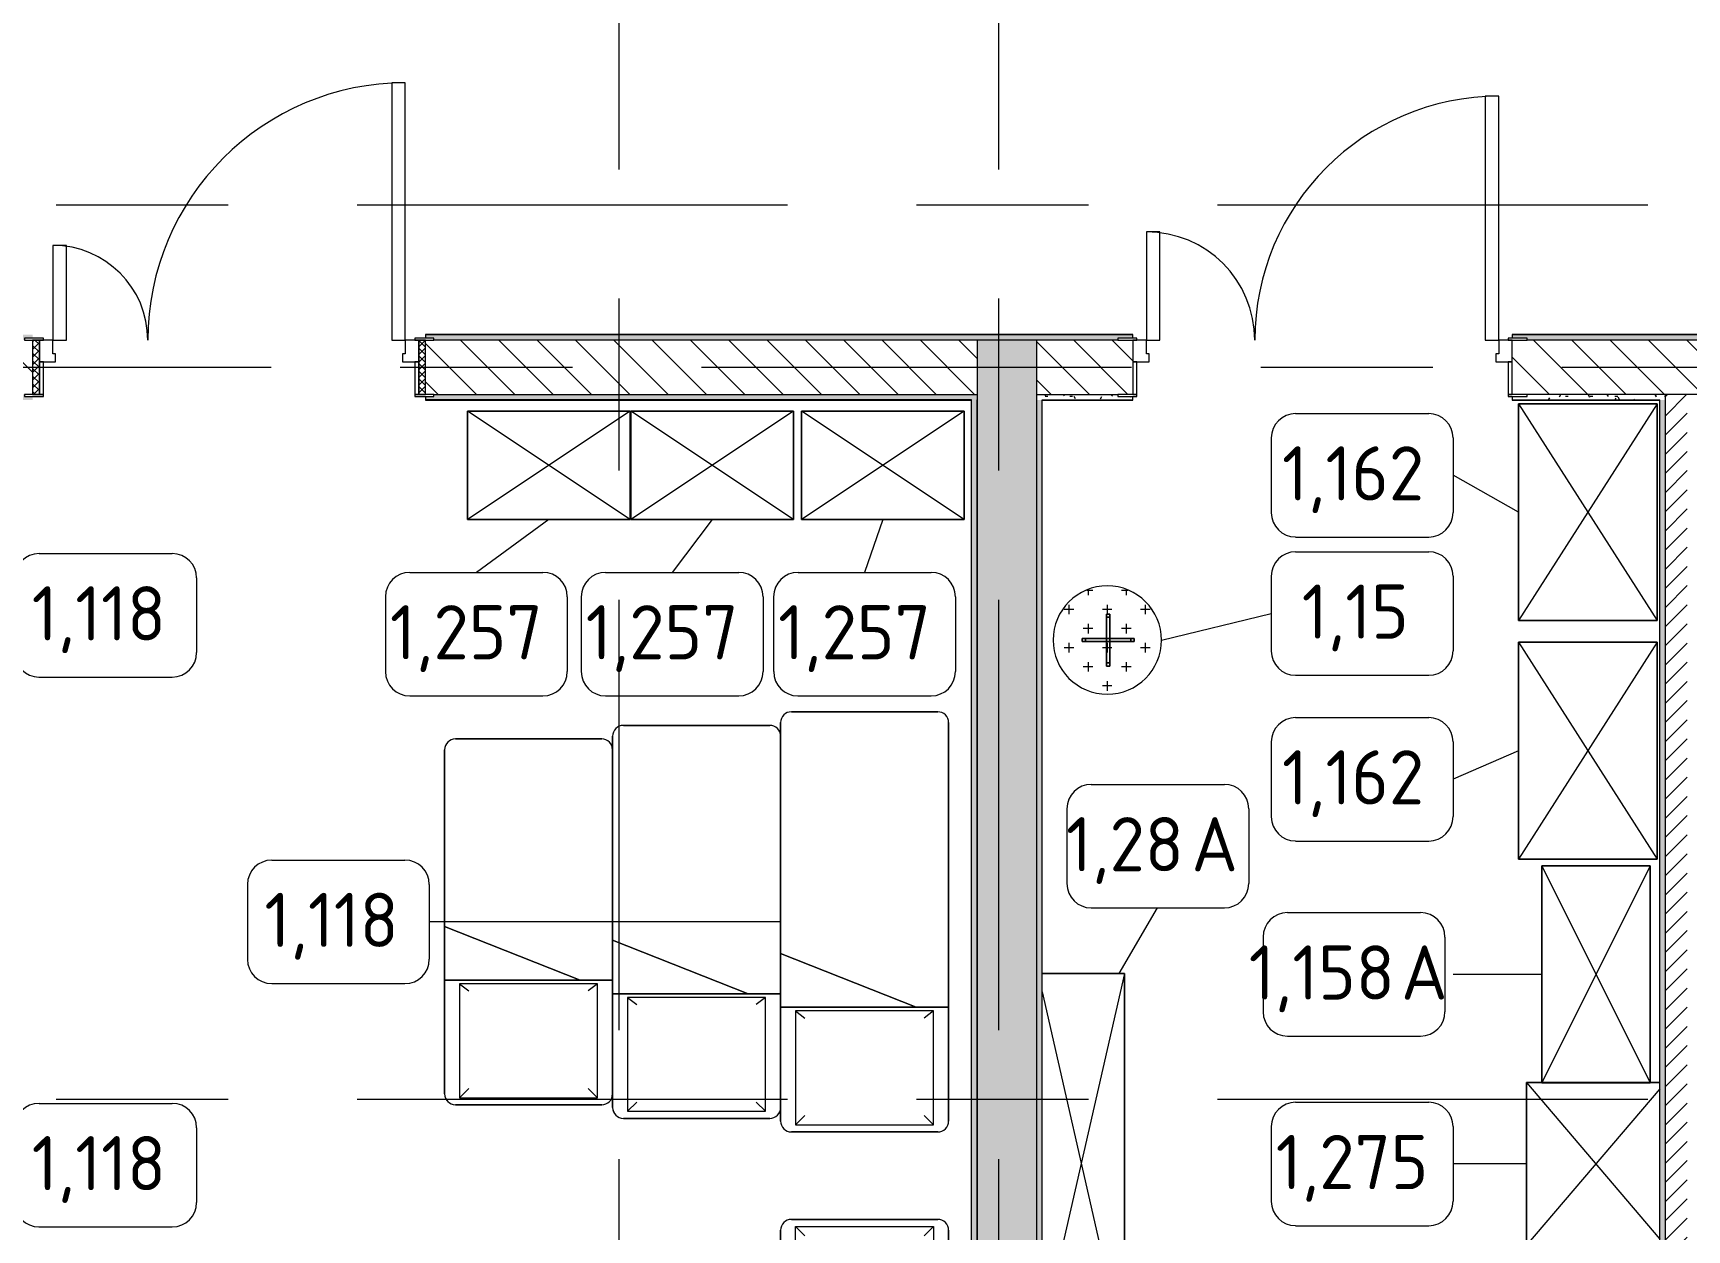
# Model space of a CAD drawing. Header units: millimetres. Extents: x 957 to 67880, y -2706 to 27400.
# Drawn here: x 46117 to 52220, y 7317 to 11733 of the extents above; entities that cross this region are included whole.
import ezdxf

# ---------------------------------------------------------------- set-up
doc = ezdxf.new("R2010")
doc.units = ezdxf.units.MM
doc.linetypes.add('Осевая', pattern=[3175, 635, -476.25, 1587.5, -476.25])
for name, color, linetype, lineweight in [('A-DOOR', 7, 'Continuous', 9), ('A-DOOR-FRAM-2', 7, 'Continuous', 9), ('A-WALL', 7, 'Continuous', 9), ('I-FURN', 7, 'Continuous', 9), ('I-FURN-IDEN', 7, 'Continuous', 9), ('I-WALL', 7, 'Continuous', 9), ('Оси-2', 7, 'Осевая', 9)]:
    doc.layers.add(name, color=color, linetype=linetype, lineweight=lineweight)
for name, color, linetype, lineweight, true_color in [('A-DOOR-1', 7, 'Continuous', 9, 0xc0c0c0), ('A-DOOR-FRAM-1', 7, 'Continuous', 9, 0xc0c0c0), ('A-WALL-1', 9, 'Continuous', 9, 0x808080), ('A-WALL-FNSH-1', 9, 'Continuous', 9, 0x808080), ('I-FURN-1', 9, 'Continuous', 9, 0x808080)]:
    doc.layers.add(name, color=color, linetype=linetype, lineweight=lineweight, true_color=true_color)
doc.styles.add('GOST Common_4', font='GOST_Common.ttf', dxfattribs={"height": 200})
pattern_1 = [(135, (-57529.54, 0), (-70.71068, -70.71068), [])]
pattern_2 = [(0, (-57529.542, 0), (121.92, 30.48), [10.058, -81.382, 10.058, -81.382, -487.68]), (0, (-57529.542, 0), (121.92, 30.48), [-182.88, 10.058, -172.822, 10.058, -81.382, -213.36]), (0, (-57529.542, 0), (121.92, 30.48), [-457.2, 10.058, -50.902, 10.058, -142.342]), (120, (-57483.822, 15.24), (-87.356454, 90.345817), [10.058, -81.382, 10.058, -81.382, -487.68]), (120, (-57483.822, 15.24), (-87.356454, 90.345817), [-182.88, 10.058, -172.822, 10.058, -81.382, -213.36]), (120, (-57483.822, 15.24), (-87.356454, 90.345817), [-457.2, 10.058, -50.902, 10.058, -142.342]), (240, (-57468.582, 76.2), (-34.563546, -120.825817), [10.058, -81.382, 10.058, -81.382, -487.68]), (240, (-57468.582, 76.2), (-34.563546, -120.825817), [-182.88, 10.058, -172.822, 10.058, -81.382, -213.36]), (240, (-57468.582, 76.2), (-34.563546, -120.825817), [-457.2, 10.058, -50.902, 10.058, -142.342])]

# ---------------------------------------------------------------- blocks, each defined once
blk = doc.blocks.new('110_Дверь_СКБ_2Ст - Д-2а_л_ Из коридора на лестницу-32216062-План расстановки мебели и оборудования 3 этажа в осях 23-33')
at = {"layer": 'A-DOOR-1'}
for p, q in [((662.5, 1000), (612.5, 1000)), ((612.5, 1000), (612.5, 100)), ((662.5, 100), (662.5, 1000)), ((-637.5, 500), (-637.5, 100)), ((-587.5, 500), (-637.5, 500)), ((-587.5, 100), (-587.5, 500)), ((-637.5, 100), (-587.5, 100)), ((612.5, 100), (662.5, 100))]:
    blk.add_line(p, q, dxfattribs=at)
for centre, radius, start, end in [((662.5, 100), 900, 90, 180), ((-637.5, 100), 400, 360, 90)]:
    blk.add_arc(centre, radius, start, end, dxfattribs=at)
at = {"layer": 'A-DOOR-FRAM-1'}
for p, q in [((-672.5, 108), (-742.5, 108)), ((-742.5, 108), (-742.5, 100)), ((-742.5, 100), (-672.5, 100)), ((-637.5, 100), (-687.5, 100)), ((-687.5, 100), (-687.5, 20)), ((-672.5, 100), (-672.5, 108)), ((-637.5, 50), (-637.5, 100)), ((662.5, 100), (662.5, 50)), ((712.5, 100), (662.5, 100)), ((767.5, 108), (697.5, 108)), ((697.5, 108), (697.5, 100)), ((697.5, 100), (767.5, 100)), ((712.5, 20), (712.5, 100)), ((767.5, 100), (767.5, 108)), ((-687.5, 20), (-627.5, 20)), ((-672.5, 20), (-687.5, 20)), ((-687.5, 20), (-687.5, -100)), ((-672.5, -100), (-672.5, 20)), ((-627.5, 50), (-637.5, 50)), ((-627.5, 20), (-627.5, 50)), ((662.5, 50), (652.5, 50)), ((652.5, 50), (652.5, 20)), ((652.5, 20), (712.5, 20)), ((712.5, 20), (697.5, 20)), ((697.5, 20), (697.5, -100)), ((712.5, -100), (712.5, 20)), ((-672.5, -100), (-742.5, -100)), ((-742.5, -100), (-742.5, -108)), ((-742.5, -108), (-672.5, -108)), ((-687.5, -100), (-672.5, -100)), ((-672.5, -108), (-672.5, -100)), ((697.5, -100), (712.5, -100)), ((767.5, -100), (697.5, -100)), ((697.5, -100), (697.5, -108)), ((697.5, -108), (767.5, -108)), ((767.5, -108), (767.5, -100))]:
    blk.add_line(p, q, dxfattribs=at)
blk = doc.blocks.new('110_Дверь_СКБ_2Ст - Д-6_л__ ДОО_Дв_1450x2100h_Дверь из раздевальной в коридор-25835678-План расстановки мебели и оборудования 3 этажа в осях 23-33')
at = {"layer": 'A-DOOR'}
h = blk.add_hatch(dxfattribs=at)
h.set_pattern_fill('FP_18', color=256, style=0, pattern_type=2)
h.set_pattern_definition([(135, (1576.41, 164.685), (-14.14214, -14.14214), []), (225, (1576.41, 164.685), (14.14214, -14.14214), [])])
h.paths.add_polyline_path([(712.5, -100), (737.5, -100), (737.5, 100), (712.5, 99.8), (712.5, -99.8)])
at = {"layer": 'A-DOOR-FRAM-2'}
h = blk.add_hatch(dxfattribs=at)
h.set_pattern_fill('FP_19', color=256, style=0, pattern_type=2)
h.set_pattern_definition([(45, (-546.384, 164.685), (-14.1421, 14.1421), []), (135, (-546.384, 164.685), (-14.1421, -14.1421), [])])
h.paths.add_polyline_path([(-712.5, -100), (-687.5, -99.8), (-687.5, 100), (-712.5, 100)])
at = {"layer": 'A-DOOR-1'}
for p, q in [((662.5, 1050), (612.5, 1050)), ((612.5, 1050), (612.5, 100)), ((662.5, 100), (662.5, 1050)), ((-637.5, 450), (-637.5, 100)), ((-587.5, 450), (-637.5, 450)), ((-587.5, 100), (-587.5, 450)), ((-637.5, 100), (-587.5, 100)), ((612.5, 100), (662.5, 100))]:
    blk.add_line(p, q, dxfattribs=at)
for centre, radius, start, end in [((662.5, 100), 950, 90, 180), ((-637.5, 100), 350, 360, 90)]:
    blk.add_arc(centre, radius, start, end, dxfattribs=at)
at = {"layer": 'A-DOOR-FRAM-1'}
for p, q in [((-672.5, 108), (-742.5, 108)), ((-742.5, 108), (-742.5, 100)), ((-742.5, 100), (-672.5, 100)), ((-687.5, 100), (-712.5, 100)), ((-712.5, 100), (-712.5, -100)), ((-637.5, 100), (-687.5, 100)), ((-687.5, 100), (-687.5, 20)), ((-687.5, -100), (-687.5, 100)), ((-672.5, 100), (-672.5, 108)), ((-637.5, 50), (-637.5, 100)), ((662.5, 100), (662.5, 50)), ((712.5, 100), (662.5, 100)), ((767.5, 108), (697.5, 108)), ((697.5, 108), (697.5, 100)), ((697.5, 100), (767.5, 100)), ((712.5, 20), (712.5, 100)), ((737.5, 100), (712.5, 100)), ((712.5, 100), (712.5, -100)), ((737.5, -100), (737.5, 100)), ((767.5, 100), (767.5, 108)), ((-687.5, 20), (-627.5, 20)), ((-672.5, 20), (-687.5, 20)), ((-687.5, 20), (-687.5, -100)), ((-672.5, -100), (-672.5, 20)), ((-627.5, 50), (-637.5, 50)), ((-627.5, 20), (-627.5, 50)), ((662.5, 50), (652.5, 50)), ((652.5, 50), (652.5, 20)), ((652.5, 20), (712.5, 20)), ((712.5, 20), (697.5, 20)), ((697.5, 20), (697.5, -100)), ((712.5, -100), (712.5, 20)), ((-672.5, -100), (-742.5, -100)), ((-742.5, -100), (-742.5, -108)), ((-742.5, -108), (-672.5, -108)), ((-712.5, -100), (-687.5, -100)), ((-687.5, -100), (-672.5, -100)), ((-672.5, -108), (-672.5, -100)), ((697.5, -100), (712.5, -100)), ((767.5, -100), (697.5, -100)), ((697.5, -100), (697.5, -108)), ((697.5, -108), (767.5, -108)), ((712.5, -100), (737.5, -100)), ((767.5, -108), (767.5, -100))]:
    blk.add_line(p, q, dxfattribs=at)
blk = doc.blocks.new('Шкаф параметрический - 1_28А-V73-План расстановки мебели и оборудования 3 этажа в осях 23-33')
at = {"layer": 'I-FURN-1'}
for p, q in [((0, 320), (1331.6, 15.6)), ((1400, 320), (0, 320)), ((0, 320), (0, 15.6)), ((0, 15.6), (0, 320)), ((0, 320), (1400, 320)), ((68.4, 15.6), (1400, 320)), ((1400, 15.6), (1400, 320)), ((1400, 320), (1400, 15.6))]:
    blk.add_line(p, q, dxfattribs=at)
blk = doc.blocks.new('Шкаф параметрический - 1_162-25590071-План расстановки мебели и оборудования 3 этажа в осях 23-33')
at = {"layer": 'I-FURN-1'}
for p, q in [((0, 0), (800, -512)), ((0, -512), (800, 0)), ((800, 0), (0, 0)), ((0, 0), (0, -512)), ((0, -512), (0, 0)), ((0, 0), (800, 0)), ((800, -512), (800, 0)), ((800, 0), (800, -512)), ((0, -512), (800, -512)), ((800, -512), (0, -512))]:
    blk.add_line(p, q, dxfattribs=at)
blk = doc.blocks.new('Шкаф параметрический - 1_158А-25590435-План расстановки мебели и оборудования 3 этажа в осях 23-33')
at = {"layer": 'I-FURN-1'}
for p, q in [((0, 0), (800, -400)), ((0, -400), (800, 0)), ((800, 0), (0, 0)), ((0, 0), (0, -400)), ((0, -400), (0, 0)), ((0, 0), (799.3, 0)), ((800, -400), (800, 0)), ((800, 0), (800, -400)), ((0, -400), (800, -400)), ((799.3, -400), (0, -400))]:
    blk.add_line(p, q, dxfattribs=at)
blk = doc.blocks.new('Шкаф параметрический - 1_275-25590729-План расстановки мебели и оборудования 3 этажа в осях 23-33')
at = {"layer": 'I-FURN-1'}
for p, q in [((0, -512), (577.3, -19.4)), ((0, -19.4), (0, -55.3)), ((0, -55.3), (0, -19.4)), ((0, -55.3), (0, -455.3)), ((0, -455.3), (0, -55.3)), ((22.7, -19.4), (600, -512)), ((600, -512), (600, -19.4)), ((600, -19.4), (600, -512)), ((0, -455.3), (0, -512)), ((0, -512), (0, -455.3)), ((0, -512), (600, -512)), ((600, -512), (0, -512))]:
    blk.add_line(p, q, dxfattribs=at)
blk = doc.blocks.new('вешалка - 1_15-25608323-План расстановки мебели и оборудования 3 этажа в осях 23-33')
at = {"layer": 'I-FURN'}
h = blk.add_hatch(dxfattribs=at)
h.set_pattern_fill('FP_36', color=256, style=0, pattern_type=2)
h.set_pattern_definition([(0, (-107610.81, -9493.82), (70.485, 70.485), [35.242, -105.727]), (90, (-107593.19, -9511.44), (-70.485, 70.485), [35.242, -105.727])])
h.paths.add_polyline_path([(24.1, -198.5), (70.9, -187), (113.6, -164.6), (149.7, -132.6), (177.1, -92.9), (194.2, -47.9), (200, 0), (194.2, 47.9), (177.1, 92.9), (149.7, 132.6), (113.6, 164.6), (70.9, 187), (24.1, 198.5), (-24.1, 198.5), (-70.9, 187), (-113.6, 164.6), (-149.7, 132.6), (-177.1, 92.9), (-194.2, 47.9), (-200, 0), (-194.2, -47.9), (-176.3, -94.1), (-149.7, -132.6), (-113.6, -164.6), (-70.9, -187), (-24.1, -198.5)])
at = {"layer": 'I-FURN-1'}
for p, q in [((9, 96), (-3, 96)), ((-3, 96), (-3, 84)), ((-3, 84), (-3, 96)), ((-3, 96), (9, 96)), ((9, 96), (-3, 96)), ((-3, 96), (-3, 84)), ((-3, 84), (-3, 96)), ((-3, 96), (9, 96)), ((-3, 84), (9, 84)), ((9, 84), (-3, 84)), ((-3, 84), (-3, 6)), ((-3, 6), (-3, 84)), ((9, 84), (9, 96)), ((9, 96), (9, 84)), ((9, 84), (9, 96)), ((9, 96), (9, 84)), ((9, 6), (9, 84)), ((9, 84), (9, 6)), ((-81, 6), (-93, 6)), ((-93, 6), (-93, -6)), ((-93, -6), (-93, 6)), ((-93, 6), (-81, 6)), ((-81, 6), (-93, 6)), ((-93, 6), (-93, -6)), ((-93, -6), (-93, 6)), ((-93, 6), (-81, 6)), ((-81, -6), (-81, 6)), ((-81, 6), (-81, -6)), ((-3, 6), (-81, 6)), ((-81, 6), (-3, 6)), ((9, 6), (-3, 6)), ((-3, 6), (-3, -6)), ((-3, -6), (-3, 6)), ((-3, 6), (9, 6)), ((87, 6), (9, 6)), ((9, 6), (87, 6)), ((9, -6), (9, 6)), ((9, 6), (9, -6)), ((87, 6), (87, -6)), ((99, 6), (87, 6)), ((87, 6), (99, 6)), ((87, -6), (87, 6)), ((99, 6), (87, 6)), ((87, 6), (99, 6)), ((99, -6), (99, 6)), ((99, 6), (99, -6)), ((99, -6), (99, 6)), ((99, 6), (99, -6)), ((-93, -6), (-81, -6)), ((-81, -6), (-93, -6)), ((-93, -6), (-81, -6)), ((-81, -6), (-93, -6)), ((-81, -6), (-3, -6)), ((-3, -6), (-81, -6)), ((-3, -6), (-3, -84)), ((-3, -84), (-3, -6)), ((-3, -6), (9, -6)), ((9, -6), (-3, -6)), ((9, -84), (9, -6)), ((9, -6), (87, -6)), ((87, -6), (9, -6)), ((9, -6), (9, -84)), ((87, -6), (99, -6)), ((99, -6), (87, -6)), ((87, -6), (99, -6)), ((99, -6), (87, -6)), ((9, -84), (-3, -84)), ((-3, -84), (-3, -96)), ((-3, -96), (-3, -84)), ((-3, -84), (9, -84)), ((-3, -84), (-3, -96)), ((-3, -96), (-3, -84)), ((-3, -96), (9, -96)), ((9, -96), (-3, -96)), ((-3, -96), (9, -96)), ((9, -96), (-3, -96)), ((9, -96), (9, -84)), ((9, -84), (9, -96)), ((9, -96), (9, -84)), ((9, -84), (9, -96))]:
    blk.add_line(p, q, dxfattribs=at)
for start, end in [(360, 180), (0, 180), (180, 360), (180, 0)]:
    blk.add_arc((0, 0), 200, start, end, dxfattribs=at)
blk = doc.blocks.new('Шкаф параметрический - 1_257-V54-План расстановки мебели и оборудования 3 этажа в осях 23-33')
at = {"layer": 'I-FURN-1'}
for p, q in [((0, 0), (600, 400)), ((0, 400), (600, 0)), ((600, 400), (0, 400)), ((0, 400), (0, 0)), ((0, 0), (0, 400)), ((0, 400), (600, 400)), ((600, 0), (600, 400)), ((600, 400), (600, 0)), ((0, 0), (600, 0)), ((600, 0), (0, 0))]:
    blk.add_line(p, q, dxfattribs=at)
blk = doc.blocks.new('Bed - Small Sizes - 1_118-V110-План расстановки мебели и оборудования 3 этажа в осях 23-33')
at = {"layer": 'I-FURN-1'}
for p, q in [((247.3, 1550), (-292.7, 1550)), ((-292.7, 1550), (247.3, 1550)), ((-332.7, 1510), (-332.7, 460)), ((-332.7, 460), (-332.7, 1510)), ((287.3, 657.7), (287.3, 1510)), ((287.3, 1510), (287.3, 1460)), ((287.3, 1460), (287.3, 657.7)), ((287.3, 657.7), (-212.7, 460)), ((-212.7, 460), (287.3, 657.7)), ((-212.7, 460), (287.3, 657.7)), ((287.3, 460), (287.3, 657.7)), ((287.3, 657.7), (287.3, 510)), ((287.3, 510), (287.3, 657.7)), ((287.3, 657.7), (287.3, 510)), ((287.3, 510), (287.3, 460)), ((287.3, 90), (287.3, 510)), ((287.3, 510), (287.3, 90)), ((-212.7, 460), (-332.7, 460)), ((-332.7, 460), (-332.7, 40)), ((-332.7, 40), (-332.7, 460)), ((-332.7, 460), (-212.7, 460)), ((-332.7, 460), (-332.7, 40)), ((-332.7, 40), (-332.7, 460)), ((-332.7, 460), (-212.7, 460)), ((-277.5, 446.2), (-242.7, 420)), ((-277.5, 26.2), (-277.5, 446.2)), ((-277.5, 446.2), (232.5, 446.2)), ((-277.5, 446.2), (232.5, 446.2)), ((-277.5, 26.2), (-277.5, 446.2)), ((287.3, 460), (-212.7, 460)), ((-212.7, 460), (287.3, 460)), ((-212.7, 460), (287.3, 460)), ((287.3, 460), (-212.7, 460)), ((-212.7, 460), (287.3, 460)), ((232.5, 446.2), (197.3, 420)), ((232.5, 446.2), (232.5, 26.2)), ((232.5, 446.2), (232.5, 26.2)), ((287.3, 40), (287.3, 460)), ((287.3, 460), (287.3, 90)), ((287.3, 90), (287.3, 40)), ((287.3, 40), (287.3, 90)), ((287.3, 90), (287.3, 40)), ((-292.7, 0), (247.3, 0)), ((247.3, 0), (-292.7, 0)), ((-277.5, 26.2), (-242.7, 60)), ((232.5, 26.2), (-277.5, 26.2)), ((232.5, 26.2), (-277.5, 26.2)), ((232.5, 26.2), (197.3, 60)), ((-292.7, 0), (247.3, 0)), ((247.3, 0), (-292.7, 0))]:
    blk.add_line(p, q, dxfattribs=at)
for centre, start, end in [((-292.7, 1510), 90, 180), ((-292.7, 1510), 90, 180), ((247.3, 1510), 360, 90), ((247.3, 1510), 0, 90), ((-292.7, 40), 180, 270), ((-292.7, 40), 180, 270), ((-292.7, 40), 180, 270), ((-292.7, 40), 180, 270), ((247.3, 40), 270, 360), ((247.3, 40), 270, 0), ((247.3, 40), 270, 360), ((247.3, 40), 270, 360)]:
    blk.add_arc(centre, 40, start, end, dxfattribs=at)
blk = doc.blocks.new('Bed - Small Sizes - 1_118-V113-План расстановки мебели и оборудования 3 этажа в осях 23-33')
at = {"layer": 'I-FURN-1'}
for p, q in [((247.3, 0), (-292.7, 0)), ((-292.7, 0), (247.3, 0)), ((247.3, 0), (-292.7, 0)), ((-292.7, 0), (247.3, 0)), ((-332.7, -40), (-332.7, -460)), ((-332.7, -460), (-332.7, -40)), ((-332.7, -40), (-332.7, -460)), ((-332.7, -460), (-332.7, -40)), ((-277.5, -26.2), (-242.7, -60)), ((232.5, -26.2), (-277.5, -26.2)), ((-277.5, -26.2), (-277.5, -446.2)), ((232.5, -26.2), (-277.5, -26.2)), ((-277.5, -26.2), (-277.5, -446.2)), ((232.5, -26.2), (197.3, -60)), ((232.5, -446.2), (232.5, -26.2)), ((232.5, -446.2), (232.5, -26.2)), ((287.3, -460), (287.3, -40)), ((287.3, -40), (287.3, -90)), ((287.3, -90), (287.3, -40)), ((287.3, -40), (287.3, -90)), ((287.3, -90), (287.3, -460)), ((287.3, -510), (287.3, -90)), ((287.3, -90), (287.3, -510)), ((-277.5, -446.2), (-242.7, -420)), ((232.5, -446.2), (197.3, -420)), ((-332.7, -460), (-212.7, -460)), ((-212.7, -460), (-332.7, -460)), ((-332.7, -460), (-332.7, -1510)), ((-332.7, -1510), (-332.7, -460)), ((-332.7, -460), (-212.7, -460)), ((-277.5, -446.2), (232.5, -446.2)), ((-277.5, -446.2), (232.5, -446.2)), ((-212.7, -460), (287.3, -460)), ((287.3, -460), (-212.7, -460)), ((287.3, -460), (-212.7, -460)), ((-212.7, -460), (287.3, -657.7)), ((287.3, -657.7), (-212.7, -460)), ((-212.7, -460), (287.3, -460)), ((-212.7, -460), (287.3, -657.7)), ((-212.7, -460), (287.3, -460)), ((287.3, -657.7), (287.3, -460)), ((287.3, -460), (287.3, -510)), ((287.3, -510), (287.3, -657.7)), ((287.3, -657.7), (287.3, -510)), ((287.3, -510), (287.3, -657.7)), ((287.3, -1510), (287.3, -657.7)), ((287.3, -657.7), (287.3, -1460)), ((287.3, -1460), (287.3, -1510)), ((-292.7, -1550), (247.3, -1550)), ((247.3, -1550), (-292.7, -1550))]:
    blk.add_line(p, q, dxfattribs=at)
for centre, start, end in [((-292.7, -40), 90, 180), ((-292.7, -40), 90, 180), ((247.3, -40), 360, 90), ((247.3, -40), 0, 90), ((-292.7, -40), 90, 180), ((-292.7, -40), 90, 180), ((247.3, -40), 0, 90), ((247.3, -40), 0, 90), ((-292.7, -1510), 180, 270), ((-292.7, -1510), 180, 270), ((247.3, -1510), 270, 360), ((247.3, -1510), 270, 0)]:
    blk.add_arc(centre, 40, start, end, dxfattribs=at)
blk = doc.blocks.new('Bed - Small Sizes - Single 5-V109-План расстановки мебели и оборудования 3 этажа в осях 23-33')
at = {"layer": 'I-FURN-1'}
for p, q in [((247.3, 0), (-292.7, 0)), ((-292.7, 0), (247.3, 0)), ((247.3, 0), (-292.7, 0)), ((-292.7, 0), (247.3, 0)), ((-332.7, -40), (-332.7, -410)), ((-332.7, -460), (-332.7, -40)), ((-332.7, -40), (-332.7, -460)), ((-332.7, -460), (-332.7, -40)), ((-277.5, -26.2), (-242.7, -60)), ((232.5, -26.2), (-277.5, -26.2)), ((-277.5, -26.2), (-277.5, -446.2)), ((232.5, -26.2), (-277.5, -26.2)), ((-277.5, -26.2), (-277.5, -446.2)), ((232.5, -26.2), (197.3, -60)), ((232.5, -446.2), (232.5, -26.2)), ((232.5, -446.2), (232.5, -26.2)), ((287.3, -460), (287.3, -40)), ((287.3, -40), (287.3, -90)), ((287.3, -90), (287.3, -40)), ((287.3, -40), (287.3, -90)), ((287.3, -90), (287.3, -460)), ((287.3, -510), (287.3, -90)), ((287.3, -90), (287.3, -510)), ((-332.7, -410), (-332.7, -460)), ((-277.5, -446.2), (-242.7, -420)), ((232.5, -446.2), (197.3, -420)), ((-332.7, -460), (-212.7, -460)), ((-212.7, -460), (-332.7, -460)), ((-332.7, -460), (-332.7, -607.7)), ((-332.7, -607.7), (-332.7, -460)), ((-332.7, -460), (-212.7, -460)), ((-277.5, -446.2), (232.5, -446.2)), ((-277.5, -446.2), (232.5, -446.2)), ((-212.7, -460), (287.3, -460)), ((287.3, -460), (-212.7, -460)), ((287.3, -460), (-212.7, -460)), ((-212.7, -460), (287.3, -657.7)), ((287.3, -657.7), (-212.7, -460)), ((-212.7, -460), (287.3, -460)), ((-212.7, -460), (287.3, -657.7)), ((-212.7, -460), (287.3, -460)), ((287.3, -657.7), (287.3, -460)), ((287.3, -460), (287.3, -510)), ((287.3, -510), (287.3, -657.7)), ((287.3, -657.7), (287.3, -510)), ((287.3, -510), (287.3, -657.7)), ((-332.7, -607.7), (-332.7, -1410)), ((-332.7, -1410), (-332.7, -607.7)), ((287.3, -1410), (287.3, -657.7)), ((287.3, -657.7), (287.3, -1360)), ((287.3, -1360), (287.3, -1410)), ((-292.7, -1450), (247.3, -1450)), ((247.3, -1450), (-292.7, -1450))]:
    blk.add_line(p, q, dxfattribs=at)
for centre, start, end in [((-292.7, -40), 90, 180), ((-292.7, -40), 90, 180), ((247.3, -40), 360, 90), ((247.3, -40), 0, 90), ((-292.7, -40), 90, 180), ((-292.7, -40), 90, 180), ((247.3, -40), 0, 90), ((247.3, -40), 0, 90), ((-292.7, -1410), 180, 270), ((-292.7, -1410), 180, 270), ((247.3, -1410), 270, 0), ((247.3, -1410), 270, 0)]:
    blk.add_arc(centre, 40, start, end, dxfattribs=at)
blk = doc.blocks.new('Bed - Small Sizes - Single 6-V65-План расстановки мебели и оборудования 3 этажа в осях 23-33')
at = {"layer": 'I-FURN-1'}
for p, q in [((247.3, 0), (-292.7, 0)), ((-292.7, 0), (247.3, 0)), ((247.3, 0), (-292.7, 0)), ((-292.7, 0), (247.3, 0)), ((-332.7, -40), (-332.7, -410)), ((-332.7, -460), (-332.7, -40)), ((-332.7, -40), (-332.7, -460)), ((-332.7, -460), (-332.7, -40)), ((-277.5, -26.2), (-242.7, -60)), ((232.5, -26.2), (-277.5, -26.2)), ((-277.5, -26.2), (-277.5, -446.2)), ((232.5, -26.2), (-277.5, -26.2)), ((-277.5, -26.2), (-277.5, -446.2)), ((232.5, -26.2), (197.3, -60)), ((232.5, -446.2), (232.5, -26.2)), ((232.5, -446.2), (232.5, -26.2)), ((287.3, -460), (287.3, -40)), ((287.3, -40), (287.3, -460)), ((287.3, -657.7), (287.3, -40)), ((287.3, -40), (287.3, -657.7)), ((-332.7, -410), (-332.7, -460)), ((-277.5, -446.2), (-242.7, -420)), ((232.5, -446.2), (197.3, -420)), ((-332.7, -460), (-212.7, -460)), ((-212.7, -460), (-332.7, -460)), ((-332.7, -460), (-332.7, -607.7)), ((-332.7, -607.7), (-332.7, -460)), ((-332.7, -460), (-212.7, -460)), ((-277.5, -446.2), (232.5, -446.2)), ((-277.5, -446.2), (232.5, -446.2)), ((-212.7, -460), (287.3, -460)), ((287.3, -460), (-212.7, -460)), ((287.3, -460), (-212.7, -460)), ((-212.7, -460), (287.3, -657.7)), ((287.3, -657.7), (-212.7, -460)), ((-212.7, -460), (287.3, -460)), ((-212.7, -460), (287.3, -657.7)), ((-212.7, -460), (287.3, -460)), ((287.3, -657.7), (287.3, -460)), ((287.3, -460), (287.3, -657.7)), ((-332.7, -607.7), (-332.7, -1310)), ((-332.7, -1310), (-332.7, -607.7)), ((287.3, -1310), (287.3, -657.7)), ((287.3, -657.7), (287.3, -1310)), ((-292.7, -1350), (247.3, -1350)), ((247.3, -1350), (-292.7, -1350))]:
    blk.add_line(p, q, dxfattribs=at)
for centre, start, end in [((-292.7, -40), 90, 180), ((-292.7, -40), 90, 180), ((247.3, -40), 360, 90), ((247.3, -40), 0, 90), ((-292.7, -40), 90, 180), ((-292.7, -40), 90, 180), ((247.3, -40), 0, 90), ((247.3, -40), 0, 90), ((-292.7, -1310), 180, 270), ((-292.7, -1310), 180, 270), ((247.3, -1310), 270, 0), ((247.3, -1310), 270, 0)]:
    blk.add_arc(centre, 40, start, end, dxfattribs=at)
blk = doc.blocks.new('Марка_Мебель - В прямоуг_Balcon_Марка-25523697-План расстановки мебели и оборудования 3 этажа в осях 23-33')
at = {"layer": 'I-FURN-IDEN'}
for p, q in [((-2.455, 2.278), (2.455, 2.278)), ((-3.355, 1.378), (-3.355, -1.384)), ((3.355, 1.378), (3.355, -1.378)), ((-2.461, -2.278), (2.455, -2.278))]:
    blk.add_line(p, q, dxfattribs=at)
for centre, radius, start, end in [((-2.455, 1.378), 0.9, 90, 180), ((2.455, 1.378), 0.9, 0, 90), ((-2.461, -1.384), 0.893, 180, 270), ((2.455, -1.378), 0.9, 270, 0)]:
    blk.add_arc(centre, radius, start, end, dxfattribs=at)

msp = doc.modelspace()

# ---------------------------------------------------------------- hatches: boundary and pattern name
at = {"layer": 'I-WALL'}
h = msp.add_hatch(dxfattribs=at)
h.set_pattern_fill('FP_35', color=256, style=0, pattern_type=2)
h.set_pattern_definition(pattern_2)
h.paths.add_polyline_path([(61800.5, 10600), (63680.5, 10600), (63680.5, 10620), (53650.5, 10620), (53650.5, 10608), (53680.5, 10608), (53680.5, 10600), (60085.7, 10600)])
h.paths.add_polyline_path([(49905, 10600), (50120.5, 10600), (50120.5, 10608), (50175.5, 10608), (50175.5, 10620), (47565.5, 10620), (47565.5, 10608), (47595.5, 10608), (47595.5, 10600), (49840.5, 10600)])
h.paths.add_polyline_path([(51630.5, 10600), (52670.5, 10600), (52670.5, 10608), (52700.5, 10608), (52700.5, 10620), (51575.5, 10620), (51575.5, 10608), (51630.5, 10608), (51630.5, 10601)])
h.paths.add_polyline_path([(44178.3, 10600), (46085.5, 10600.2), (46085.5, 10608), (46115.5, 10608), (46115.5, 10620), (43299.5, 10620), (43299.5, 10600), (44133.5, 10600)])
h = msp.add_hatch(dxfattribs=at)
h.set_pattern_fill('FP_3', color=256, style=0, pattern_type=2)
h.set_pattern_definition(pattern_1)
h.paths.add_polyline_path([(47595.5, 10400), (49600.5, 10400), (49600.5, 10600), (47565.5, 10600), (47565.5, 10400)])
h.paths.add_polyline_path([(44753.5, 10400), (46115.5, 10400), (46115.5, 10600), (44080.5, 10600), (44080.5, 10400), (44178.3, 10400)])
h.paths.add_polyline_path([(36542.8, 10400), (36680.5, 10400.5), (36680.5, 10600), (35930.5, 10600), (35930.5, 10400), (36151, 10400)])
h.paths.add_polyline_path([(34500.5, 10400), (34980.5, 10400), (34980.5, 10600), (33855.5, 10600), (33855.5, 10400), (34420.5, 10400)])
h.paths.add_polyline_path([(32255.5, 10400), (32455.5, 10400), (32455.5, 10600), (32080.5, 10600), (32080.5, 10400), (32100.5, 10400)])
h = msp.add_hatch(dxfattribs=at)
h.set_pattern_fill('FP_4', color=256, style=0, pattern_type=2)
h.set_pattern_definition([(45, (-57529.54, 0), (-57.024626, 57.024626), []), (45, (-57472.52, 0), (-57.024626, 57.024626), [100.806, -20.161, 3.353, -16.808])])
h.paths.add_polyline_path([(49820.4, 2380), (49820.5, 2380), (49820.5, 10600), (49600.5, 10600), (49600.5, 2380), (49800.5, 2380)])
h = msp.add_hatch(dxfattribs=at)
h.set_pattern_fill('FP_3', color=256, style=0, pattern_type=2)
h.set_pattern_definition(pattern_1)
h.paths.add_polyline_path([(61800.5, 10400), (63680.5, 10400.4), (63680.5, 10600), (61800.5, 10600)])
h.paths.add_polyline_path([(53871, 10400), (54400.5, 10400), (54400.5, 10600), (53650.5, 10600), (53650.5, 10400), (53722.8, 10400)])
h.paths.add_polyline_path([(52220.5, 10400), (52700.5, 10400), (52700.5, 10600), (51575.5, 10600), (51575.5, 10400), (52140.5, 10400)])
h.paths.add_polyline_path([(50175.5, 10400), (50175.5, 10600), (49820.5, 10600), (49820.5, 10400), (50120.5, 10400)])
h = msp.add_hatch(dxfattribs=at)
h.set_pattern_fill('FP_35', color=256, style=0, pattern_type=2)
h.set_pattern_definition(pattern_2)
h.paths.add_polyline_path([(47565.5, 10380), (49600.5, 10380), (49600.5, 10400), (47595.5, 10399.7), (47595.5, 10392), (47565.5, 10392)])
h.paths.add_polyline_path([(44100.5, 10380), (46115.5, 10380), (46115.5, 10392), (46085.5, 10392), (46085.5, 10400), (44080.5, 10400), (44080.5, 10380)])
h = msp.add_hatch(dxfattribs=at)
h.set_pattern_fill('FP_35', color=256, style=0, pattern_type=2)
h.set_pattern_definition(pattern_2)
h.paths.add_polyline_path([(49600.5, 150), (49600.5, 10380), (49580.5, 10380), (49580.5, 150), (49586.8, 150)])
h = msp.add_hatch(dxfattribs=at)
h.set_pattern_fill('FP_35', color=256, style=0, pattern_type=2)
h.set_pattern_definition(pattern_2)
h.paths.add_polyline_path([(52140.5, 10380), (52140.5, 10400), (51630.5, 10400), (51630.5, 10392), (51575.5, 10392), (51575.5, 10380), (52120.5, 10380)])
h.paths.add_polyline_path([(49905, 10380), (50175.5, 10380), (50175.5, 10392), (50120.5, 10392), (50120.5, 10400), (49820.5, 10400), (49820.5, 10380), (49840.5, 10380)])
h = msp.add_hatch(dxfattribs=at)
h.set_pattern_fill('FP_35', color=256, style=0, pattern_type=2)
h.set_pattern_definition(pattern_2)
h.paths.add_polyline_path([(49840.5, 2400), (49840.5, 10380), (49820.5, 10380), (49820.5, 2400), (49824.8, 2400)])
h = msp.add_hatch(dxfattribs=at)
h.set_pattern_fill('FP_35', color=256, style=0, pattern_type=2)
h.set_pattern_definition(pattern_2)
h.paths.add_polyline_path([(52120.5, 100), (52140.5, 100), (52140.2, 3700), (52132.5, 3700), (52132.5, 3755), (52120.5, 3755), (52120.5, 125)])
h.paths.add_polyline_path([(52132.5, 5155), (52132.5, 5210), (52140.5, 5210), (52140.5, 10380), (52120.5, 10379), (52120.5, 5155)])
h = msp.add_hatch(dxfattribs=at)
h.set_pattern_fill('FP_5', color=256, style=0, pattern_type=2)
h.set_pattern_definition([(45, (-57529.54, 0), (-35.35534, 35.35534), [])])
h.paths.add_polyline_path([(52220.5, 100), (52219.5, 3755), (52140.5, 3755), (52140.5, 100)])
h.paths.add_polyline_path([(52220.5, 5155), (52220.5, 10400), (52140.5, 10400), (52140.5, 5155), (52219.5, 5155)])

# ---------------------------------------------------------------- linework, layer by layer
at = {"layer": 'A-WALL'}
for p, q in [((50175.5, 10620), (47565.5, 10620)), ((52700.5, 10620), (51575.5, 10620)), ((49600.5, 10600), (49600.5, 2380)), ((49820.5, 10600), (49820.5, 2380)), ((49580.5, 10380), (47565.5, 10380)), ((47595.5, 10400), (49600.5, 10400)), ((49600.5, 150), (49600.5, 10380)), ((49820.5, 10400), (50120.5, 10400)), ((49840.5, 2380), (49840.5, 10380)), ((52670.5, 10400), (51630.5, 10400)), ((52120.5, 5155), (52120.5, 10380)), ((52140.5, 5210), (52140.5, 10400))]:
    msp.add_line(p, q, dxfattribs=at)
at = {"layer": 'A-WALL-1'}
for p, q in [((47565.5, 10620), (47565.5, 10608)), ((50175.5, 10608), (50175.5, 10620)), ((51575.5, 10620), (51575.5, 10608)), ((50120.5, 10600), (47595.5, 10600)), ((52670.5, 10600), (51630.5, 10600)), ((47565.5, 10392), (47565.5, 10380)), ((49840.5, 10380), (50175.5, 10380)), ((50175.5, 10380), (50175.5, 10392)), ((51575.5, 10392), (51575.5, 10380)), ((51575.5, 10380), (52120.5, 10380))]:
    msp.add_line(p, q, dxfattribs=at)
at = {"layer": 'A-WALL-FNSH-1'}
for p, q in [((50175.5, 10621), (47565.5, 10621)), ((47565.5, 10621), (47565.5, 10620)), ((50175.5, 10620), (50175.5, 10621)), ((52700.5, 10621), (51575.5, 10621)), ((51575.5, 10621), (51575.5, 10620)), ((47565.5, 10380), (47565.5, 10379)), ((47565.5, 10379), (49579.5, 10379)), ((49579.5, 10379), (49579.5, 100)), ((49580.5, 100), (49580.5, 10380)), ((49841.5, 10379), (50175.5, 10379)), ((49841.5, 171), (49841.5, 10379)), ((50175.5, 10379), (50175.5, 10380)), ((51575.5, 10380), (51575.5, 10379)), ((51575.5, 10379), (52119.5, 10379)), ((52119.5, 10379), (52119.5, 5155))]:
    msp.add_line(p, q, dxfattribs=at)
at = {"layer": 'I-FURN-IDEN'}
for p, q in [((51598.6, 9965.4), (51357.3, 10101.7)), ((48020.8, 9938.4), (47753, 9743.2)), ((48623.3, 9938.4), (48475.5, 9743.2)), ((49253.3, 9938.4), (49185.5, 9743.2)), ((50281.3, 9493.8), (50686.3, 9591.6)), ((51598.6, 9085.4), (51357.3, 8980)), ((50125.4, 8263.8), (50266, 8505.6)), ((48875.5, 8454), (47579.3, 8454)), ((49984.8, 8263.8), (50125.4, 8263.8)), ((51684.6, 8260.1), (51357.3, 8260.1)), ((51627.9, 7560.8), (51357.3, 7560.8))]:
    msp.add_line(p, q, dxfattribs=at)
at = {"layer": 'Оси-2'}
for p, q in [((49680.5, 593.7), (49680.5, 19528.3)), ((48280.5, 593.7), (48280.5, 19191.6)), ((27152.2, 11100), (65200.5, 11100)), ((28422.2, 10500), (65200.5, 10500)), ((27152.2, 7800), (65200.5, 7800))]:
    msp.add_line(p, q, dxfattribs=at)

# ---------------------------------------------------------------- block references
at = {"layer": 'A-DOOR-1'}
for name, p in [('110_Дверь_СКБ_2Ст - Д-6_л__ ДОО_Дв_1450x2100h_Дверь из раздевальной в коридор-25835678-План расстановки мебели и оборудования 3 этажа в осях 23-33', (46828, 10500)), ('110_Дверь_СКБ_2Ст - Д-2а_л_ Из коридора на лестницу-32216062-План расстановки мебели и оборудования 3 этажа в осях 23-33', (50863, 10500))]:
    msp.add_blockref(name, p, dxfattribs=at)
at = {"layer": 'I-FURN-1'}
for name, p, rotation in [('Шкаф параметрический - 1_257-V54-План расстановки мебели и оборудования 3 этажа в осях 23-33', (48320.8, 10338.4), 180), ('Шкаф параметрический - 1_257-V54-План расстановки мебели и оборудования 3 этажа в осях 23-33', (48923.3, 10338.4), 180), ('Шкаф параметрический - 1_257-V54-План расстановки мебели и оборудования 3 этажа в осях 23-33', (49553.3, 10338.4), 180), ('Шкаф параметрический - 1_162-25590071-План расстановки мебели и оборудования 3 этажа в осях 23-33', (52110.6, 10365.4), 270.0000000000006), ('Шкаф параметрический - 1_162-25590071-План расстановки мебели и оборудования 3 этажа в осях 23-33', (52110.6, 9485.4), 270.0000000000006), ('Bed - Small Sizes - 1_118-V113-План расстановки мебели и оборудования 3 этажа в осях 23-33', (49162.8, 7679), 180), ('Bed - Small Sizes - Single 5-V109-План расстановки мебели и оборудования 3 этажа в осях 23-33', (48542.8, 7729), 180), ('Bed - Small Sizes - Single 6-V65-План расстановки мебели и оборудования 3 этажа в осях 23-33', (47922.8, 7779), 180), ('Шкаф параметрический - 1_158А-25590435-План расстановки мебели и оборудования 3 этажа в осях 23-33', (52084.6, 8660.1), 270.0000000000006), ('Шкаф параметрический - 1_28А-V73-План расстановки мебели и оборудования 3 этажа в осях 23-33', (49824.8, 8263.8), 269.9999999999994), ('Шкаф параметрический - 1_275-25590729-План расстановки мебели и оборудования 3 этажа в осях 23-33', (52139.9, 7860.8), 270.0000000000006), ('Bed - Small Sizes - 1_118-V110-План расстановки мебели и оборудования 3 этажа в осях 23-33', (49162.8, 7356), 180)]:
    msp.add_blockref(name, p, dxfattribs=dict(at, rotation=rotation))
msp.add_blockref('вешалка - 1_15-25608323-План расстановки мебели и оборудования 3 этажа в осях 23-33', (50081.3, 9493.8), dxfattribs=at)
at = {"layer": 'I-FURN-IDEN', "xscale": 99.99999999999993, "yscale": 99.99999999999993, "zscale": 99.99999999999993}
for p in [(51021.8, 10101.7), (46385.1, 9585), (51021.8, 9591.6), (47753, 9515.5), (48475.5, 9515.5), (49185.5, 9515.5), (51021.8, 8980), (50267.8, 8733.3), (47243.8, 8454), (50991.8, 8260.1), (46385.1, 7556.4), (51021.8, 7560.8)]:
    msp.add_blockref('Марка_Мебель - В прямоуг_Balcon_Марка-25523697-План расстановки мебели и оборудования 3 этажа в осях 23-33', p, dxfattribs=at)

# ---------------------------------------------------------------- texts
at = {"layer": 'I-FURN-IDEN', "char_height": 200, "attachment_point": 1, "style": 'GOST Common_4'}
for s, insert, width in [('1,162', (50725.8, 10208.7), 681.434), ('1,118', (46112.1, 9692.1), 625.316), ('1,15', (50798.8, 9698.7), 505.063), ('1,257', (47434, 9622.5), 737.552), ('1,257', (48156.5, 9622.5), 737.552), ('1,257', (48866.5, 9622.5), 737.552), ('1,162', (50725.8, 9087.1), 681.434), ('1,28', (49928.8, 8840.4), 561.181), ('\\fGOST Common|b0|i0|c204|p34|;А', (50391.8, 8840.4), 224.472), ('1,118', (46970.8, 8561.1), 625.316), ('1,158', (50603.3, 8367.1), 681.434), ('\\fGOST Common|b0|i0|c204|p34|;А', (51165.5, 8367.1), 224.472), ('1,118', (46112.1, 7663.5), 625.316), ('1,275', (50702.8, 7667.8), 737.552)]:
    msp.add_mtext(s, dxfattribs=dict(at, insert=insert, width=width))

doc.saveas('drawing.dxf')
